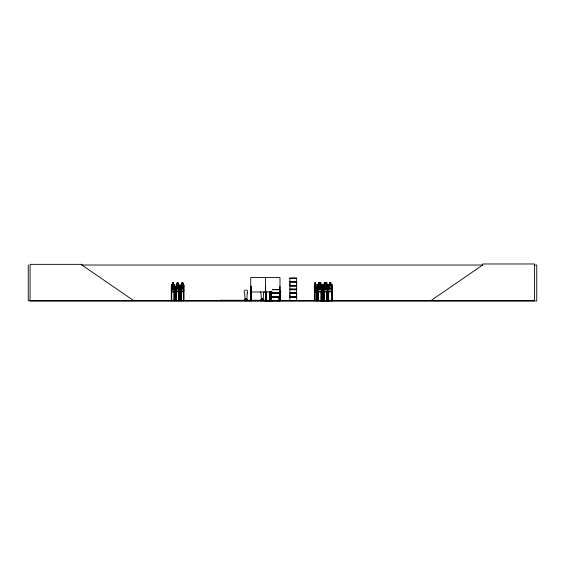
<?xml version="1.0" encoding="UTF-8"?>
<svg xmlns="http://www.w3.org/2000/svg" width="565" height="565" viewBox="0 0 565 565"><rect width="100%" height="100%" fill="white"/><g stroke="black" fill="none" stroke-linecap="round" stroke-linejoin="round"><path stroke-width="0.85" d="M289.909 296.724L289.909 293.412L296.646 293.412L296.639 296.724L289.909 296.724L289.916 295.071M289.909 285.396L289.909 282.09L296.646 282.09L296.639 285.396L289.909 285.396L289.916 283.743M296.639 295.071L296.639 293.412M296.639 283.743L296.639 282.09M279.95 299.16L280.282 293.094A1.801 1.801 0 0 0 279.908 290.262M245.994 298.821L245.888 299.196M315.955 291.759L316.238 290M262.492 299.09L262.125 298.878L262.344 299.217M311.908 300.453L334.077 300.453L330.779 300.686M174.19 291.702L174.613 290L174.218 291.759M178.088 284.619L178.801 284.619L179.133 285.269L179.169 290L178.738 291.702L176.365 291.702M179.133 289.993L178.766 291.759L176.337 291.759L176.068 285.247L176.351 284.619L177.099 284.619M183.533 291.759L183.936 285.24L183.512 284.675L181.132 284.675M183.9 289.993L183.583 291.759L181.111 291.759L180.786 290L181.153 291.759M265.388 300.714L265.571 277.577M169.126 300.453L186.026 300.453M321.725 291.702L322.149 289.993M322.227 290L321.76 291.759L317.742 291.759M248.805 300.679L252.654 300.651M279.308 300.587L264.279 300.686L273.156 300.679M316.026 291.759L314.528 291.759L314.606 284.619M278.813 299.139L279.23 299.033L278.813 298.92M316.075 300.686L316.407 286.328L316.442 300.721M316.252 300.679L315.969 284.619M322.269 300.679L322.262 300.199L321.047 300.199L321.054 300.721L321.097 291.406M329.762 300.679L319.917 300.721L329.925 300.679M171.845 284.619L171.788 291.759L174.26 291.759M171.859 284.675L171.47 285.247M176.393 284.619L175.998 300.721M180.849 300.721L180.786 285.247L181.118 284.619L181.874 284.619M180.835 285.247L181.167 284.619M317.396 300.721L317.311 285.247L317.791 284.619M322.749 300.721L322.742 285.247L323.187 284.619L324.169 284.619M322.777 285.247L323.222 284.619M328.081 300.721L328.11 285.247L328.59 284.619L329.543 284.619M318.116 300.721L318.01 285.24L318.54 284.619M324.098 300.693L324.028 285.24L324.557 284.619L325.567 284.619L325.567 282.846M177.135 284.675L176.619 285.269L176.619 288.574L177.135 289.993L178.102 289.993L178.618 288.574L178.618 285.269L178.102 284.675L178.137 282.846L177.05 282.846L177.085 284.675L177.135 282.903L178.102 282.903M247.131 300.488L247.279 299.549L247.491 300.707M260.642 300.714L260.839 300.298M261.15 300.298L260.924 299.549L260.797 300.714M261.094 300.707L261.68 300.693L260.945 300.58M261.51 300.707L260.945 300.488M263.113 300.488L262.76 300.714L263.636 300.488L263.629 299.549L263.813 300.721L260.783 300.298M280.275 300.298L277.507 300.298L277.366 300.714M277.507 300.488L278.206 300.721M277.521 300.714L278.39 300.707M279.534 300.714L279.682 300.488C280.643 301.456 280.078 297.953 280.367 300.488L280.205 300.488M280.155 300.714L264.307 300.651M289.887 289.259L296.653 289.428M289.909 300.58L289.916 297.388L296.646 297.388L296.646 300.58L289.887 300.714M430.77 300.721L482.637 265.027L482.637 263.975L534.497 263.975L534.497 300.721L28.25 300.721L28.25 265.027M248.826 300.425L252.661 300.432L248.833 300.721M324.374 300.686L324.458 286.328L323.964 286.328L323.971 300.721M244.264 300.721L244.596 299.549M244.949 300.721L245.33 300.693L244.433 300.488L247.293 300.488M246.46 300.714L246.778 300.721M246.623 300.714L246.976 300.693M261.115 300.721L260.783 300.488M262.944 300.721L263.523 300.298M280.035 300.679L280 300.199M280.191 300.721L279.626 300.7L279.972 286.328M81.275 265.027L482.906 265.027M534.102 265.027L536.75 265.027L536.75 301.025L30.072 301.025L30.072 264.349L81.939 264.349L81.939 265.027L133.799 300.721M289.902 278.1L296.653 278.1M289.916 278.432L296.639 278.432M289.859 281.653L296.689 281.653M289.859 281.857L296.689 281.857M174.536 300.721L174.613 285.24L174.253 284.619L173.533 284.619L173.582 282.846L172.502 282.846L172.502 284.619M322.099 286.328L322.099 300.721L322.227 285.247L321.746 284.619L320.8 284.619L320.835 282.846L318.702 282.846L318.702 284.619M322.777 290L323.208 291.759L327.82 291.759L328.251 285.247L327.806 284.619L326.817 284.619L326.853 282.846L324.133 282.846L324.183 284.675L323.484 285.269L323.484 288.574L324.183 289.993M172.537 282.903L173.547 282.903M181.859 282.903L182.869 282.903M314.98 282.903L315.609 282.903M318.752 282.903L320.786 282.903M324.183 282.903L326.81 282.903M329.55 282.903L330.892 282.903M171.795 284.619L172.551 284.619M182.855 284.619L183.576 284.619L183.9 285.269L183.886 300.721M314.55 284.619L315.016 284.619M315.574 284.619L316.019 284.619M317.756 284.619L319.437 284.619L319.402 282.846L318.787 288.574L319.486 289.993L320.786 289.993L321.485 288.574L321.485 285.269L320.998 284.619M330.899 284.619L331.839 284.619M171.809 284.675L174.239 284.675M176.365 284.675L178.787 284.675L179.084 285.269L179.098 300.721L179.119 300.199L178.611 300.199L178.618 300.721M314.557 284.675L316.012 284.675M317.777 284.675L321.76 284.675M323.201 284.675L327.785 284.675M331.817 284.675L328.576 284.675L328.194 285.276L328.237 300.721M314.352 285.247L314.38 300.721L314.769 300.199M318.01 285.24L318.752 284.675L318.738 282.846M328.11 285.247L327.771 284.619M289.859 285.629L296.689 285.629M289.859 285.834L296.689 285.834M174.098 286.328L174.536 286.328M178.646 286.328L179.084 286.328M183.42 286.328L183.858 286.328M250.733 286.328L251.206 286.328L251.248 300.721M265.571 286.328L265.847 300.721M314.38 286.328L314.571 300.721M317.325 286.328L317.82 286.328L317.862 300.721L317.94 286.328L318.441 286.328L318.37 300.721L318.321 286.328M322.22 286.328L321.718 286.328L321.676 300.721M322.749 286.328L323.251 286.328L323.286 300.679M314.338 286.921L316.181 286.921M289.916 289.167L296.639 289.167L296.646 286.067L289.909 286.067L289.909 289.252L296.653 289.259M272.556 289.428L279.308 289.428M272.556 289.562L279.308 289.541M272.57 289.753L279.294 289.753M289.916 289.753L296.639 289.753M171.47 290L171.838 291.759M176.019 290L176.386 291.759M324.063 290L324.543 291.759M331.803 284.619L332.326 285.24L331.817 291.759L328.54 291.759L328.251 290L327.749 291.702L323.201 291.702L322.82 289.993M171.809 291.702L174.239 291.702M181.132 291.702L183.561 291.702M314.557 291.702L316.012 291.702M321.76 291.702L317.777 291.702L317.311 290L317.777 291.759M331.817 291.702L328.576 291.702L328.159 289.993M250.733 291.978L272.351 291.978M269.456 292.748L279.301 292.748M269.406 292.981L279.343 292.981M289.859 292.981L296.689 292.981M269.406 293.186L279.343 293.186M289.859 293.186L296.689 293.186M269.456 293.412L279.301 293.412M269.456 296.724L279.301 296.724M269.406 296.95L279.343 296.95M289.859 296.95L296.689 296.95M269.406 297.155L279.343 297.155M289.859 297.155L296.689 297.155M269.456 297.388L279.301 297.388M278.602 298.723L279.428 298.723L279.428 300.298M244.574 299.549L244.8 300.298L244.786 299.549M171.259 300.199L171.781 300.199M174.055 300.199L174.578 300.199M175.807 300.199L176.329 300.199L176.273 300.721L176.287 286.328L175.849 286.328L175.835 300.721M180.581 300.199L181.104 300.199M183.378 300.199L183.9 300.199M316.019 300.199L316.449 300.199M323.3 300.199L322.7 300.199L322.707 300.721M323.907 300.199L324.508 300.199L324.501 300.721M326.478 300.199L327.079 300.199L327.071 300.721M327.686 300.199L328.668 300.199M332.446 300.199L331.853 300.199L331.853 300.721M289.916 300.488L296.639 300.488M334.077 300.453L330.716 300.721M328.717 300.679L328.618 286.328L327.735 286.328L327.693 300.721M271.977 300.425L271.991 300.276M326.81 284.675L327.502 285.269L327.502 288.574L326.81 289.993L325.504 289.993L324.811 288.574L324.811 285.269L325.504 284.675L325.461 282.846M320.786 284.675L321.485 285.269M173.547 284.675L174.062 285.269L174.062 288.574L173.547 289.993L172.586 289.993L172.064 288.574L172.551 282.846M331.782 284.675L332.248 285.269L332.326 300.721M320.984 284.675L321.45 285.269M321.725 284.675L322.184 285.276M174.204 284.619L174.585 285.269M314.43 289.993L314.599 291.759M332.446 300.721L332.397 286.328L331.902 286.328L331.973 300.721M332.206 300.199L332.22 300.721M332.015 286.328L332.093 300.721M329.543 282.846L329.586 284.675L328.851 285.269L328.851 288.574L329.55 289.993L330.85 289.993L331.549 288.574L330.935 282.846L329.508 282.846L329.508 284.619M328.505 286.328L328.548 300.721M328.442 300.199L328.427 300.721M328.279 300.199L328.3 300.721M327.912 300.199L327.933 300.721M327.855 286.328L327.806 300.721M327.029 291.406L327.001 300.721M326.909 291.406L326.909 300.721M326.817 282.846L326.775 284.675M326.725 300.199L326.725 300.721M326.648 291.406L326.598 300.721L326.528 291.406M324.345 286.328L324.268 300.721L324.155 300.199M324.183 285.269L324.183 286.921M323.138 286.328L323.18 300.721M323.053 300.199L323.053 300.721M322.869 286.328L322.947 300.721M321.895 300.199L321.916 300.721M321.831 286.328L321.789 300.721M321.598 291.406L321.591 300.721M321.485 291.406L321.485 300.721M321.4 300.199L321.4 300.721M321.217 291.406L321.217 300.721M320.8 282.846L320.751 284.675M319.719 283.199L319.719 283.792M318.483 300.721L318.483 300.199L317.276 300.199L317.276 300.721M318.137 300.199L318.137 300.721M317.707 286.328L317.749 300.721M317.643 300.199L317.629 300.721M317.438 286.328L317.502 300.721M316.252 300.199L316.287 300.721M314.726 290.558L314.747 300.721M314.606 300.199L314.627 300.721M279.972 300.721L279.972 277.577L250.733 277.577L250.733 300.721M279.76 300.199L279.753 300.721M273.439 300.276L273.439 300.721M272.394 300.721L272.394 300.276L220.738 300.276L220.738 300.721M271.652 300.276L271.652 300.721M271.228 291.526L271.207 300.721M271.094 291.526L271.136 300.721M270.946 300.199L271.016 300.721M270.882 291.526L270.847 300.721M270.755 291.526L270.713 300.721M270.134 300.199L270.134 300.721M270.098 291.406L270.077 300.721M269.964 291.406L269.886 300.721M269.752 291.406L269.83 300.721M269.639 300.199L269.71 300.721M269.618 291.406L269.576 300.721M266.722 300.199L266.722 300.721M266.68 291.406L266.588 300.721M266.546 291.406L266.546 300.721M266.334 291.406L266.39 300.721M266.292 300.199L266.221 300.721M266.2 291.406L266.164 300.721M262.704 300.298L262.704 298.723L261.877 298.723L261.877 300.298M251.072 286.328L251.114 300.721M250.924 300.199L251.015 300.721M250.867 286.328L250.867 300.721M246.354 300.298L246.354 298.723L245.528 298.723L245.528 300.298M221.48 300.276L221.48 300.721M221.077 300.276L221.077 300.721M183.703 289.711L183.703 300.721M183.625 300.199L183.653 300.721M183.569 286.328L183.54 300.721M183.42 289.711L183.385 300.721M182.905 284.619L182.905 282.846L181.824 282.846L181.386 288.574L181.909 289.993L182.869 289.993L183.385 288.574L182.855 282.846M181.09 300.721L181.054 286.328L180.616 286.328L180.631 300.721M180.906 286.328L180.934 300.721M180.736 300.199L180.736 300.721M178.936 286.328L178.964 300.721M178.801 286.328L178.766 300.721M178.646 291.406L178.646 300.721M176.132 291.406L176.167 300.721M174.416 300.199L174.416 300.721M174.38 286.328L174.38 300.721M174.253 286.328L174.218 300.721M174.098 291.406L174.062 300.721M173.533 282.846L173.497 284.675M171.767 300.721L171.732 286.328L171.294 286.328L171.287 300.721M171.583 289.711L171.612 300.721M171.527 300.199L171.506 300.721M171.449 286.328L171.414 300.721M264.081 291.815A1.801 1.801 0 0 1 263.551 293.094L263.177 300.029L261.383 300.029L261.009 293.094A1.801 1.801 0 0 1 260.479 291.815M247.202 293.094L246.834 300.029L245.033 300.029L244.659 293.094A1.801 1.801 0 0 1 244.659 290.544A1.801 1.801 0 0 1 247.202 290.544A1.801 1.801 0 0 1 247.202 293.094M318.921 285.261L319.804 287.295L318.879 289.4L320.08 287.677C320.539 290.509 322.34 289.407 320.383 287.288L321.252 285.261L320.108 286.886L318.992 285.233M324.939 285.261L325.821 287.295L324.903 289.4L326.104 287.677C326.556 290.509 328.357 289.407 326.401 287.288L327.269 285.261L326.125 286.886L325.391 285.276L324.939 285.261M315.856 288.574L315.553 289.993L314.98 289.993L314.966 282.846L315.63 282.846L315.856 288.574M296.653 278.227L289.902 278.22L289.916 281.427L296.646 281.427L296.646 278.234M173.377 283.199L172.756 283.199L172.756 283.792L173.377 283.792L173.377 283.199M177.926 283.199L177.304 283.199L177.304 283.792L177.926 283.792L177.926 283.199M182.7 283.199L182.078 283.199L182.078 283.792L182.7 283.792L182.7 283.199M315.454 283.199L315.086 283.792L315.454 283.199M320.553 283.199L318.985 283.199L318.985 283.792L320.553 283.792L320.553 283.199M325.249 283.199L324.416 283.199L324.416 283.792L325.249 283.792L325.249 283.199M326.577 283.199L325.737 283.199L325.737 283.792L326.577 283.792L326.577 283.199M330.617 283.199L329.783 283.199L329.783 283.792L330.617 283.792L330.617 283.199M173.547 285.269L172.586 285.269L172.586 288.574L173.547 288.574L173.547 285.269M178.102 285.269L177.135 285.269L177.135 288.574L178.102 288.574L178.102 285.269M182.869 285.269L181.909 285.269L181.909 288.574L182.869 288.574L182.869 285.269M315.553 285.269L314.98 285.269L314.98 288.574L315.553 288.574L315.553 285.269M320.786 285.269L319.486 285.269L319.486 288.574L320.786 288.574L320.786 285.269M326.81 285.269L325.504 285.269L325.504 288.574L326.81 288.574L326.81 285.269M330.85 285.269L329.55 285.269L329.55 288.574L330.85 288.574L330.85 285.269M296.653 289.562L289.902 289.541L289.916 292.748L296.646 292.748L296.646 289.562M318.046 290L318.49 291.759L318.06 289.993"/></g></svg>
